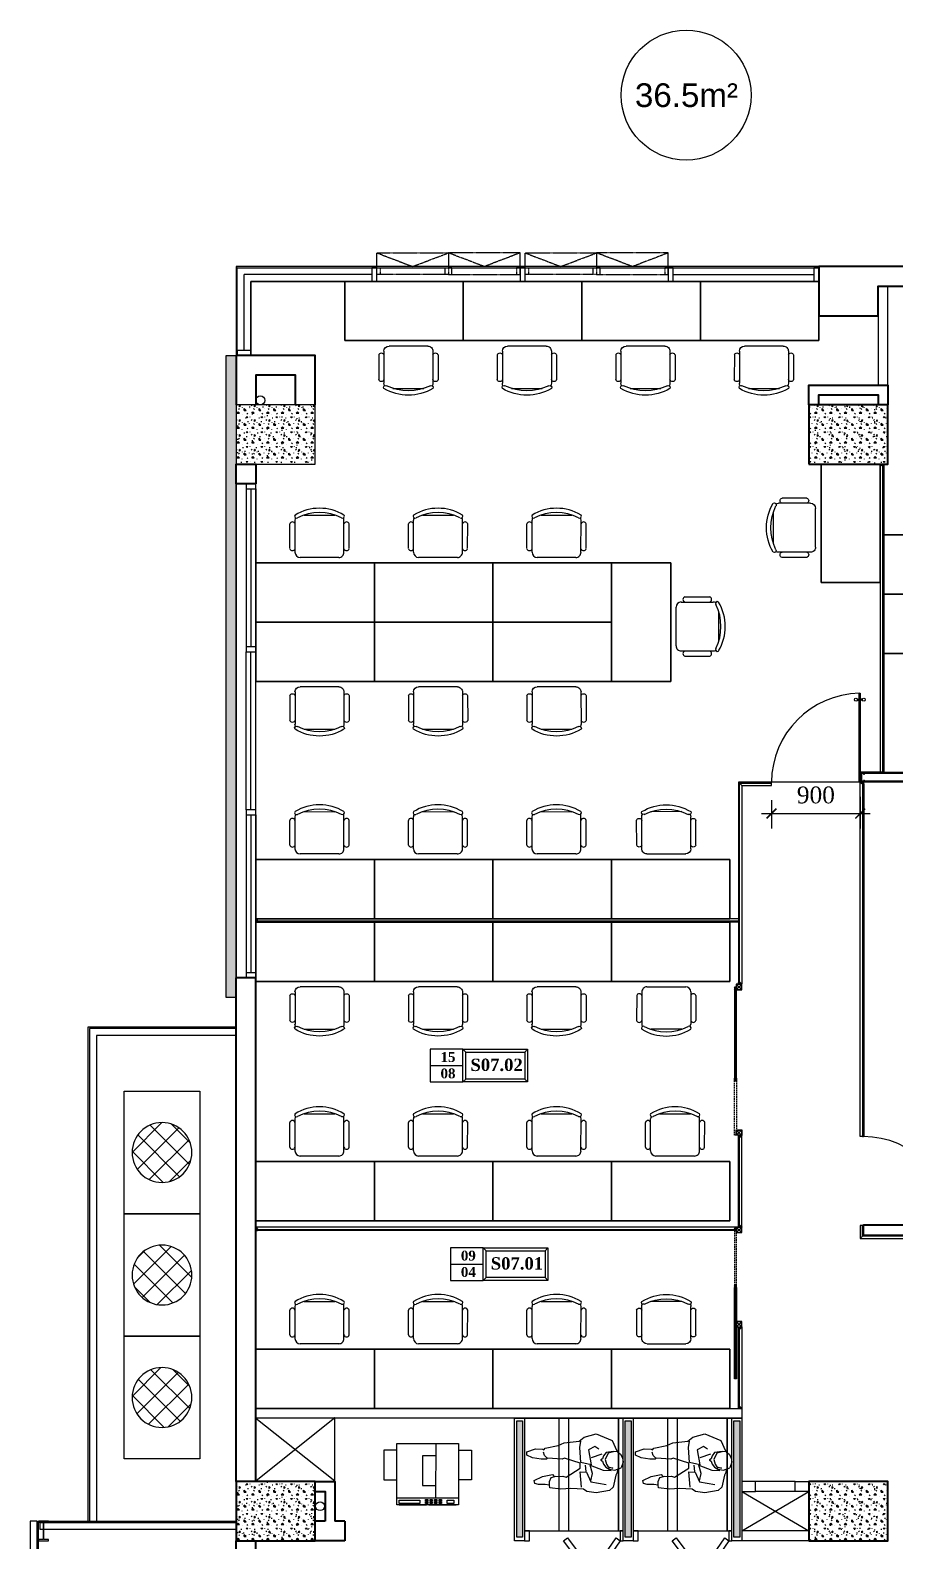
# Model space of a CAD drawing. Header units: inches. Extents: x 762869 to 812151, y -83349 to -58980.
# Drawn here: x 789616 to 798370, y -74284 to -58992 of the extents above; entities that cross this region are included whole.
import ezdxf
from ezdxf.enums import TextEntityAlignment as Align

# ---------------------------------------------------------------- set-up
doc = ezdxf.new("R2010")
doc.units = ezdxf.units.IN
doc.header["$MEASUREMENT"] = 0
doc.set_wipeout_variables(frame=1)
for name, pattern in [('DASHED', [0.75, 0.5, -0.25]), ('HIDDEN', [9.525, 6.35, -3.175]), ('TBF_CBQCOMPLEX_xref$0$CENTER', [2, 1.25, -0.25, 0.25, -0.25])]:
    doc.linetypes.add(name, pattern=pattern)
doc.layers.get('Defpoints').update_dxf_attribs({"color": 173})
for name, color, linetype, lineweight in [('A-Doo-New', 150, 'Continuous', 13), ('A-HACHT', 8, 'Continuous', 9), ('HATCH', 57, 'Continuous', 9), ('KTHUOC_TRUC', 111, 'Continuous', 5), ('THAY-1', 254, 'Continuous', 20), ('THAY-2', 43, 'Continuous', 15), ('tuong', 30, 'Continuous', 35), ('TV-MB', 251, 'Continuous', 5)]:
    doc.layers.add(name, color=color, linetype=linetype, lineweight=lineweight)
for name, color, linetype in [('A-Furniture---New', 44, 'Continuous'), ('A-Roo-Area', 61, 'Continuous'), ('A-Wal-Existing', 7, 'Continuous'), ('A-Wal-Hatch', 8, 'Continuous'), ('Net In Mo', 253, 'Continuous')]:
    doc.layers.add(name, color=color, linetype=linetype)
doc.styles.add('ADP-Title', font='arial.ttf')
doc.styles.add('DDCo-B-Helve-condense', font='')
doc.styles.add('TUANH', font='times.ttf')
doc.styles.get('DDCo-B-Helve-condense').set_extended_font_data('VNI-Helve-Condense', bold=True)
doc.dimstyles.new('T.ANH1-100N', dxfattribs={"dimscale": 100, "dimtxt": 1.7, "dimasz": 1, "dimexe": 1.5, "dimexo": 1.5, "dimgap": 1, "dimtad": 1, "dimdec": 0, "dimdsep": 46, "dimtxsty": 'TUANH', "dimblk": 'ARCHTICK', "dimcen": -2.5, "dimdle": 1, "dimclrd": 96, "dimclre": 96, "dimclrt": 256, "dimadec": 0, "dimazin": 0, "dimtp": 5, "dimtm": 5, "dimtfac": 1, "dimtdec": 0, "dimtix": 1, "dimtmove": 2, "dimatfit": 3, "dimldrblk": 'ARCHTICK', "dimfxl": 1, "dimtolj": 1, "dimlwd": 9, "dimlwe": 9, "dimarcsym": 0})
pattern_1 = [(0, (771683.32, -756891.6), (150, 150), [18.75, -131.25]), (90, (771683.32, -756891.6), (-150, 150), [18.75, -131.25]), (135, (771702.07, -756891.6), (-150, 8e-15), [26.516505, -185.615535]), (0, (771702.07, -756807.22), (150, 150), [18.75, -131.25]), (45, (771711.45, -756816.6), (8e-15, 150), [13.258245, -198.87378]), (135, (771711.45, -756816.6), (-150, 8e-15), [13.258245, -198.87378]), (0, (771758.32, -756769.72), (150, 150), [26.516505, -123.483495]), (45, (771758.32, -756769.72), (8e-15, 150), [18.75, -193.38204]), (135, (771784.84, -756769.72), (-150, 8e-15), [18.75, -193.38204]), (90, (771786.45, -756854.1), (-150, 150), [18.75, -131.25]), (45, (771786.45, -756854.1), (8e-15, 150), [13.258245, -198.87378]), (135, (771795.82, -756844.72), (-150, 8e-15), [13.258245, -198.87378]), (0, (771702.07, -756854.1), (150, 150), [9.375, -125.625]), (0, (771814.57, -756816.6), (150, 150), [9.375, -125.625]), (90, (771767.7, -756797.85), (-150, 150), [9.375, -125.625]), (135, (771786.45, -756882.22), (-150, 8e-15), [13.258245, -198.87378]), (135, (771720.82, -756779.1), (-150, 8e-15), [13.258245, -198.87378]), (45, (771753.64, -756842.38), (8e-15, 150), [13.258245, -198.87378]), (90, (771734.89, -756872.85), (-150, 150), [2.34375, -147.65625]), (90, (771741.92, -756809.57), (-150, 150), [2.34375, -147.65625]), (90, (771812.23, -756783.79), (-150, 150), [2.34375, -147.65625]), (90, (771814.57, -756863.47), (-150, 150), [2.34375, -147.65625])]

# ---------------------------------------------------------------- blocks, each defined once
blk = doc.blocks.new('52hp')
at = {"ltscale": 50}
h = blk.add_hatch(dxfattribs=at)
h.set_pattern_fill('ANSI37', color=256, scale=50, style=0)
h.set_pattern_definition([(45, (-164168.2, 1831.72), (-112.2532, 112.2532), []), (135, (-164168.2, 1831.72), (-112.2532, -112.2532), [])])
edge = h.paths.add_edge_path()
edge.add_arc((-382, -616), 303, 0, 360)
edge = h.paths.add_edge_path()
edge.add_arc((-382, -1856), 303, 0, 360)
edge = h.paths.add_edge_path()
edge.add_arc((-382, -3096), 303, 0, 360)
for points in [[(0, -1236), (0, 4), (-765, 4), (-765, -1236)], [(0, -2476), (0, -1236), (-765, -1236), (-765, -2476)], [(0, -3716), (0, -2476), (-765, -2476), (-765, -3716)]]:
    blk.add_lwpolyline(points, close=True)
for centre in [(-382, -616), (-382, -1856), (-382, -3096)]:
    blk.add_circle(centre, 303)
blk = doc.blocks.new('A$C3E4016F8')
for p, q in [((0, -5600), (0, -600)), ((100, -650), (100, -2250)), ((150, -650), (150, -2250)), ((200, -650), (200, -2250)), ((100, -3900), (100, -2300)), ((150, -3900), (150, -2300)), ((200, -3900), (200, -2300)), ((100, -3950), (100, -5550)), ((150, -3950), (150, -5550)), ((200, -3950), (200, -5550))]:
    blk.add_line(p, q)
for points in [[(100, -650), (200, -650), (200, -600), (100, -600)], [(100, -2300), (200, -2300), (200, -2250), (100, -2250)], [(100, -3950), (200, -3950), (200, -3900), (100, -3900)], [(100, -5600), (200, -5600), (200, -5550), (100, -5550)]]:
    blk.add_lwpolyline(points, close=True)
blk = doc.blocks.new('A$C05FB37CD')
at = {"color": 8, "linetype": 'TBF_CBQCOMPLEX_xref$0$CENTER', "ltscale": 5}
for p, q in [((690, 69), (35, 69)), ((760, 69), (1415, 69))]:
    blk.add_line(p, q, dxfattribs=at)
for points in [[(0, 138), (0, 288), (725, 288), (725, 138)], [(0, 288), (362, 150), (725, 288)], [(1450, 138), (1450, 288), (725, 288), (725, 138)], [(1450, 288), (1088, 150), (725, 288)]]:
    blk.add_lwpolyline(points, dxfattribs=at)
for points in [[(0, 138), (35, 138), (35, 69), (0, 69)], [(690, 138), (725, 138), (725, 69), (690, 69)], [(760, 138), (725, 138), (725, 69), (760, 69)], [(1450, 138), (1415, 138), (1415, 69), (1450, 69)]]:
    blk.add_lwpolyline(points, close=True, dxfattribs=at)
blk = doc.blocks.new('A$C68A96483')
for points in [[(0, 169), (207, 71), (1, 98), (206, 0)], [(414, 169), (207, 71), (413, 98), (208, 0)]]:
    blk.add_solid(points)
blk = doc.blocks.new('CT_04')
h = blk.add_hatch(color=256)
h.dxf.hatch_style = 1
edge = h.paths.add_edge_path()
edge.add_arc((1635, -1450), 50, 0, 360)
for p, q in [((985, -1200), (85, -1200)), ((985, -3700), (985, -1200)), ((1185, -1200), (985, -1200)), ((1185, -3700), (1185, -1200)), ((985, -1450), (85, -1450)), ((2085, -1450), (1185, -1450)), ((985, -1700), (85, -1700)), ((2085, -1700), (1185, -1700)), ((985, -1950), (85, -1950)), ((2085, -1950), (1185, -1950)), ((985, -2200), (85, -2200)), ((2085, -2200), (1185, -2200)), ((985, -2450), (85, -2450)), ((2085, -2450), (1185, -2450)), ((985, -2700), (85, -2700)), ((2085, -2700), (1185, -2700)), ((985, -2950), (85, -2950)), ((2085, -2950), (1185, -2950)), ((985, -3200), (85, -3200)), ((2085, -3200), (1185, -3200)), ((985, -3450), (85, -3450)), ((2085, -3450), (1185, -3450)), ((985, -3700), (85, -3700)), ((1185, -3700), (985, -3700)), ((2085, -3700), (1185, -3700))]:
    blk.add_line(p, q)
for points in [[(70, -4900), (70, 0), (0, 0), (0, -4900)], [(85, -200), (185, -200), (185, -188), (139, -188), (139, -12), (185, -12), (185, 0), (85, 0), (85, -12), (131, -12), (131, -188), (85, -188)], [(1635, -4150), (535, -4150), (535, -750), (1635, -750)], [(1170, -3685), (1000, -3685), (1000, -1215), (1170, -1215)], [(1100, -3615), (1070, -3615), (1070, -1285), (1100, -1285)], [(85, -4900), (185, -4900), (185, -4888), (139, -4888), (139, -4712), (185, -4712), (185, -4700), (85, -4700), (85, -4712), (131, -4712), (131, -4888), (85, -4888)]]:
    blk.add_lwpolyline(points, close=True)
for points in [[(2085, -4900), (85, -4900), (85, 0), (2085, 0)], [(2085, -85), (100, -85), (100, -15), (2085, -15)], [(2085, -4815), (100, -4815), (100, -4885), (2085, -4885)]]:
    blk.add_lwpolyline(points)
blk.add_lwpolyline([(2170, -3133), (1688, -3344), (1604, -3273, 1), (1571, -3312), (1678, -3401), (1634, -3364), (1089, -3599), (1106, -3646), (1624, -3421), (1731, -3511, 1), (1763, -3472), (1678, -3401), (2187, -3180)], format="xyb", close=True)
blk.add_circle((1635, -1450), 50)
for p, xscale, yscale, zscale, rotation in [((708, -1200), 0.8320000000167146, 0.8320000000167146, 0.8320000000167146, 179.9795395758065), ((1806, -3268), -0.8320000000167143, 0.8320000000530855, 0.832, 0.0204604241934625)]:
    blk.add_blockref('A$C68A96483', p, dxfattribs=dict(xscale=xscale, yscale=yscale, zscale=zscale, rotation=rotation))
at = {"style": 'DDCo-B-Helve-condense'}
for s, p in [('21', (133, -1119)), ('1', (1299, -1619)), ('11', (130, -3619)), ('10', (1232, -3869))]:
    blk.add_text(s, height=150, dxfattribs=at).set_placement(p)
blk = doc.blocks.new('A$C00090A4C')
at = {"layer": 'TV-MB', "color": 241}
blk.add_lwpolyline([(-11, 2), (-12, 2, -0.414214), (-13, 2), (-13, 5, -0.414214), (-12, 5), (-9, 5), (-9, 18, 0.414214), (-10, 18), (-11, 18, 0.149249), (-11, 18), (-31, 4, 0.257812), (-31, 4), (-31, 3, 0.414214), (-31, 3), (-30, 3), (-29, 2, -0.237554), (-29, 2), (-29, 1, 0.414214), (-29, 1), (-28, 1, 0.414214), (-28, 1), (-28, 3, 0.237554), (-28, 3), (-29, 4, -0.454618), (-29, 4), (-10, 17), (-10, 17), (-10, 6), (-13, 6, 0.414214), (-14, 6), (-14, 1, 0.414214), (-13, 1), (-11, 1, 0.414214), (-11, 1), (-11, 2, 0.414214)], format="xyb", close=True, dxfattribs=at)
for points in [[(4, 17), (4, 0, -0.414214), (4, 0), (3, 0, -0.414214), (3, 0), (3, 0), (0, 0), (0, 0), (-31, 0), (-31, 3), (-30, 3, -0.155671), (-30, 3), (-29, 3, -0.242881), (-29, 2), (-29, 2, -0.414214), (-29, 2), (-30, 2), (-30, 1, 0.414214), (-30, 1), (-10, 1)], [(-10, 1), (-10, 4), (-12, 4, -0.414214), (-12, 4), (-12, 5, -0.414214), (-12, 5), (-9, 5, -0.414214), (-9, 5), (-9, 1)]]:
    blk.add_lwpolyline(points, format="xyb", dxfattribs=at)
for points in [[(0, 0), (-31, 0)], [(-9, 15), (-9, 14), (-9, 14)], [(-9, 14), (-9, 13), (-9, 13)], [(-9, 13), (-9, 12), (-9, 12)], [(-9, 12), (-9, 11), (-9, 11)], [(-9, 11), (-9, 10), (-9, 10)], [(-9, 10), (-9, 9), (-9, 9)], [(-9, 1), (0, 1)], [(0, 1), (0, 2)], [(0, 2), (3, 2)], [(3, 18), (3, 18)], [(3, 18), (3, 18)], [(3, 2), (3, 16)], [(3, 15), (3, 14), (3, 14)], [(3, 14), (3, 13), (3, 13)], [(3, 13), (3, 12), (3, 12)], [(3, 12), (3, 11), (3, 11)], [(3, 11), (3, 10), (3, 10)], [(3, 10), (3, 9), (3, 9)]]:
    blk.add_lwpolyline(points, dxfattribs=at)
blk.add_arc((3, 17), 0.795, 0, 255.0906, dxfattribs=at)
blk = doc.blocks.new('A$C1A0E3D2A')
at = {"layer": 'THAY-1', "linetype": 'Continuous', "lineweight": 13}
blk.add_lwpolyline([(0, 0), (-10, 0), (-10, 900), (0, 900)], close=True, dxfattribs=at)
at = {"layer": 'TV-MB'}
for points in [[(-31, 840), (-10, 840)], [(-31, 830), (-10, 830)], [(21, 840), (0, 840)], [(21, 830), (0, 830)]]:
    blk.add_lwpolyline(points, dxfattribs=at)
for centre in [(-45, 835), (35, 835)]:
    blk.add_circle(centre, 15, dxfattribs=at)
blk.add_arc((9, -9), 909, 91.1962, 179.4439, dxfattribs=at)
blk = doc.blocks.new('Staff Chair')
for p, q in [((-226, 21), (167, 14)), ((-332, -66), (-337, -318)), ((-279, -30), (-285, -356)), ((218, -39), (212, -365)), ((269, -77), (265, -329)), ((119, -415), (-194, -409))]:
    blk.add_line(p, q)
for centre, radius, start, end in [((-227, -31), 52.2, 88.9573, 178.9573), ((166, -38), 52.2, 358.9573, 88.9573), ((-306, -74), 27.2, 15.2175, 162.6971), ((243, -84), 27.2, 15.2175, 162.6971), ((-311, -311), 27.2, 195.2175, 342.6971), ((-271, -397), 19.1, 56.9298, 215.6473), ((-30, -3), 479, 237.7025, 300.212), ((-233, -357), 52.2, 178.9573, 206.5417), ((-29, 56), 494, 242.1136, 295.8009), ((196, -405), 19.1, 322.2672, 120.9847), ((160, -364), 52.2, 331.3728, 358.9573), ((239, -321), 27.2, 195.2175, 342.6971)]:
    blk.add_arc(centre, radius, start, end)
blk = doc.blocks.new('*U38')
blk.add_lwpolyline([(1200, -600), (0, -600), (0, 0), (1200, 0)], close=True)
blk = doc.blocks.new('group1')
at = {"layer": 'A-Furniture---New'}
blk.add_lwpolyline([(-272318, 54780), (-271118, 54780), (-271118, 55380), (-272318, 55380)], close=True, dxfattribs=at)
blk.add_blockref('*U38', (-272318, 55380), dxfattribs=at)
at = {"layer": 'A-Furniture---New', "xscale": -0.9971098266067174, "yscale": 0.9971098265959881, "zscale": 0.9971098266022766, "rotation": 358.9572583383517}
blk.add_blockref('Staff Chair', (-271704, 54708), dxfattribs=at)
blk = doc.blocks.new('A$C3C95005A')
at = {"layer": 'Net In Mo'}
blk.add_lwpolyline([(-23, 2), (-2, 2), (-2, 18), (-23, 18)], close=True, dxfattribs=at)
at = {"layer": 'THAY-1'}
for points in [[(-25, 10), (-25, 20), (-28, 20), (-39, 16), (-39, 15), (-26, 15), (-26, 5), (-39, 5), (-39, 4), (-28, 0), (-25, 0), (-25, 10)], [(-26, 16), (-26, 19), (-27, 19), (-37, 16), (-26, 16)], [(-26, 4), (-26, 1), (-27, 1), (-37, 4), (-26, 4)]]:
    blk.add_lwpolyline(points, dxfattribs=at)
at = {"layer": 'THAY-1', "ltscale": 200}
blk.add_lwpolyline([(-25, 0), (0, 0), (0, 20), (-25, 20)], close=True, dxfattribs=at)
at = {"layer": 'TV-MB', "ltscale": 200}
for points in [[(-23, 18), (-2, 2)], [(-23, 2), (-2, 18)]]:
    blk.add_lwpolyline(points, dxfattribs=at)
blk = doc.blocks.new('A$C2D6D17DA')
at = {"layer": 'THAY-1'}
blk.add_lwpolyline([(-926, 5), (-926, 15), (-26, 15), (-26, 5)], close=True, dxfattribs=at)
at = {"layer": 'TV-MB'}
for points in [[(-27.5, 20), (-924.5, 20)], [(-924.5, 0), (-27.5, 0)]]:
    blk.add_lwpolyline(points, dxfattribs=at)
at = {"layer": 'THAY-1', "xscale": -1}
blk.add_blockref('A$C3C95005A', (-952, 0), dxfattribs=at)
at = {"layer": 'THAY-1'}
blk.add_blockref('A$C3C95005A', (0, 0), dxfattribs=at)
blk = doc.blocks.new('A$C42C92591')
at = {"layer": 'Net In Mo'}
blk.add_lwpolyline([(-26, 2), (26, 2), (26, 53), (-26, 53)], close=True, dxfattribs=at)
at = {"layer": 'THAY-1', "ltscale": 200}
blk.add_lwpolyline([(-28, 0), (28, 0), (28, 55), (-28, 55)], close=True, dxfattribs=at)
at = {"layer": 'THAY-1'}
blk.add_lwpolyline([(-28, 55), (-28, 0), (28, 0), (28, 55)], close=True, dxfattribs=at)
at = {"layer": 'TV-MB', "ltscale": 200}
for points in [[(-26, 53), (26, 2)], [(-26, 2), (26, 53)]]:
    blk.add_lwpolyline(points, dxfattribs=at)
blk = doc.blocks.new('PHOTOCOPY')
for p, q in [((0, 0), (0, -623)), ((623, 0), (0, 0)), ((231, 0), (231, -554)), ((623, -623), (623, 0)), ((0, -69), (-133, -69)), ((-133, -69), (-133, -369)), ((231, -127), (363, -127)), ((363, -127), (363, -427)), ((623, -69), (755, -69)), ((755, -69), (755, -369)), ((-133, -369), (0, -369)), ((363, -427), (231, -427)), ((755, -369), (623, -369)), ((0, -554), (623, -554)), ((46, -574), (46, -608)), ((115, -574), (46, -574)), ((46, -608), (115, -608)), ((115, -608), (115, -574)), ((173, -568), (173, -585)), ((196, -568), (173, -568)), ((173, -585), (196, -585)), ((173, -591), (173, -608)), ((196, -591), (173, -591)), ((173, -608), (196, -608)), ((196, -585), (196, -568)), ((196, -608), (196, -591)), ((219, -568), (219, -585)), ((242, -568), (219, -568)), ((219, -585), (242, -585)), ((242, -591), (219, -591)), ((219, -591), (219, -608)), ((219, -608), (242, -608)), ((242, -585), (242, -568)), ((242, -608), (242, -591)), ((265, -568), (265, -585)), ((288, -568), (265, -568)), ((265, -585), (288, -585)), ((288, -591), (265, -591)), ((265, -591), (265, -608)), ((265, -608), (288, -608)), ((288, -585), (288, -568)), ((288, -608), (288, -591)), ((311, -568), (311, -585)), ((334, -568), (311, -568)), ((311, -585), (334, -585)), ((334, -591), (311, -591)), ((311, -591), (311, -608)), ((311, -608), (334, -608)), ((334, -585), (334, -568)), ((334, -608), (334, -591)), ((392, -574), (392, -608)), ((600, -574), (392, -574)), ((392, -608), (600, -608)), ((600, -608), (600, -574)), ((0, -623), (623, -623)), ((23, -623), (23, -626)), ((23, -626), (300, -626)), ((300, -626), (300, -623)), ((323, -623), (323, -626)), ((323, -626), (600, -626)), ((600, -626), (600, -623))]:
    blk.add_line(p, q)
blk = doc.blocks.new('PERSON')
at = {"layer": 'A-Furniture---New'}
for p, q in [((-248751, 23230), (-248716, 23265)), ((-248716, 23265), (-248579, 23287)), ((-248579, 23287), (-248486, 23274)), ((-248486, 23274), (-248451, 23252)), ((-248451, 23252), (-248323, 23243)), ((-248323, 23243), (-248222, 23252)), ((-248222, 23252), (-248111, 23238)), ((-248795, 23075), (-248778, 23110)), ((-248778, 23110), (-248751, 23230)), ((-248526, 23177), (-248681, 23203)), ((-248526, 23168), (-248544, 23093)), ((-248544, 23093), (-248519, 23007)), ((-248482, 23079), (-248526, 23177)), ((-248433, 23230), (-248420, 23075)), ((-248275, 23128), (-248420, 23040)), ((-248244, 23119), (-248275, 23128)), ((-248155, 23124), (-248244, 23119)), ((-248124, 23132), (-248177, 23119)), ((-248138, 23101), (-248155, 23124)), ((-248036, 23124), (-248138, 23101)), ((-248107, 23172), (-248124, 23132)), ((-248111, 23238), (-248107, 23212)), ((-248107, 23212), (-248063, 23203)), ((-248107, 23207), (-248107, 23172)), ((-248063, 23203), (-247996, 23203)), ((-247952, 23163), (-248036, 23124)), ((-247996, 23203), (-247961, 23194)), ((-247961, 23194), (-247952, 23163)), ((-248853, 22978), (-248835, 23035)), ((-248848, 22934), (-248853, 22978)), ((-248769, 23057), (-248835, 23035)), ((-248795, 23075), (-248802, 23050)), ((-248713, 23049), (-248769, 23057)), ((-248750, 23038), (-248711, 23033)), ((-248702, 23024), (-248750, 23038)), ((-248650, 23057), (-248731, 23063)), ((-248679, 23029), (-248713, 23049)), ((-248711, 23033), (-248706, 23043)), ((-248684, 22998), (-248702, 23024)), ((-248702, 22887), (-248671, 22949)), ((-248671, 22949), (-248684, 22998)), ((-248655, 22997), (-248679, 23029)), ((-248646, 22969), (-248655, 22997)), ((-248655, 22913), (-248645, 22944)), ((-248519, 23007), (-248650, 23057)), ((-248627, 22959), (-248646, 22969)), ((-248645, 22944), (-248627, 22953)), ((-248627, 22953), (-248627, 22959)), ((-248530, 23006), (-248425, 22982)), ((-248504, 22854), (-248530, 23006)), ((-248420, 23075), (-248482, 23079)), ((-248478, 23071), (-248473, 23009)), ((-248425, 22982), (-248416, 22828)), ((-248420, 23040), (-248420, 22987)), ((-248420, 22987), (-248261, 22938)), ((-248261, 22938), (-248235, 22947)), ((-248235, 22947), (-248089, 22938)), ((-248089, 22938), (-248076, 22947)), ((-248076, 22947), (-248023, 22947)), ((-248023, 22947), (-247935, 22934)), ((-248826, 22898), (-248848, 22934)), ((-248795, 22872), (-248826, 22898)), ((-248795, 22872), (-248756, 22869)), ((-248742, 22757), (-248789, 22864)), ((-248756, 22869), (-248680, 22880)), ((-248755, 22874), (-248702, 22887)), ((-248680, 22880), (-248655, 22913)), ((-248639, 22895), (-248529, 22934)), ((-248606, 22845), (-248566, 22819)), ((-248566, 22819), (-248504, 22854)), ((-248416, 22828), (-248425, 22766)), ((-248195, 22810), (-248257, 22783)), ((-248063, 22836), (-248195, 22810)), ((-248080, 22933), (-248057, 22910)), ((-248049, 22854), (-248063, 22836)), ((-248057, 22910), (-248048, 22875)), ((-248036, 22845), (-248049, 22854)), ((-247966, 22841), (-248036, 22845)), ((-247877, 22872), (-247966, 22841)), ((-247935, 22934), (-247877, 22907)), ((-247877, 22907), (-247877, 22872)), ((-248579, 22691), (-248742, 22757)), ((-248460, 22726), (-248579, 22691)), ((-248407, 22766), (-248460, 22726)), ((-248257, 22783), (-248407, 22766))]:
    blk.add_line(p, q, dxfattribs=at)
blk = doc.blocks.new('BENCH')
at = {"layer": 'A-Furniture---New', "linetype": 'HIDDEN'}
blk.add_line((-246895, 23294), (-245755, 23294), dxfattribs=at)
at = {"layer": 'A-Furniture---New'}
for points in [[(-246895, 23194), (-245755, 23194), (-245755, 23644), (-246895, 23644)], [(-246895, 22644), (-245755, 22644), (-245755, 22694), (-246895, 22694)]]:
    blk.add_lwpolyline(points, close=True, dxfattribs=at)
blk.add_lwpolyline([(-246895, 23294), (-246895, 22694), (-245755, 22694), (-245755, 23294)], dxfattribs=at)
at = {"layer": 'A-Furniture---New', "rotation": 90}
blk.add_blockref('PERSON', (-223221, 271499), dxfattribs=at)
blk = doc.blocks.new('A$C007E5D31')
at = {"layer": 'A-HACHT'}
h = blk.add_hatch(dxfattribs=at)
h.set_pattern_fill('ANSI37', color=22, scale=50, angle=-90)
h.set_pattern_definition([(315, (136183.334, 599592.634), (4.41941738, 4.41941738), []), (45, (136183.334, 599592.634), (-4.41941738, 4.41941738), [])])
h.paths.add_polyline_path([(-6246, 0), (34, 0), (34, 100), (-6246, 100)])
h.paths.add_polyline_path([(-6236, 10), (-6236, 90), (24, 90), (24, 10)], flags=16)
at = {"layer": 'THAY-1'}
for points in [[(34, 100), (34, 0), (-6246, 0), (-6246, 100)], [(24, 90), (24, 10), (-6236, 10), (-6236, 90)]]:
    blk.add_lwpolyline(points, close=True, dxfattribs=at)
at = {"layer": 'THAY-1', "color": 4}
for points in [[(-6223, -2), (-6223, -3587), (-6213, -3587), (-6213, -2)], [(11, -2), (11, -3587), (1, -3587), (1, -2)], [(-6223, -4597), (-6223, -4487), (-6213, -4487), (-6213, -4597)], [(1, -4597), (-6213, -4597), (-6213, -4587), (1, -4587)], [(11, -4597), (11, -4487), (1, -4487), (1, -4597)]]:
    blk.add_lwpolyline(points, close=True, dxfattribs=at)
blk.add_lwpolyline([(-3111, -7), (-3111, -4587), (-3101, -4587), (-3101, -7), (-3111, -7)], dxfattribs=at)
at = {"layer": 'TV-MB'}
for points in [[(-6210, 80), (-6207, 80), (-6207, 89), (-6235, 89), (-6235, 79), (-6233, 77), (-6233, 69), (-6235, 67), (-6235, 33), (-6233, 31), (-6233, 24), (-6235, 22), (-6235, 11), (-6207, 11), (-6207, 20), (-6210, 20), (-6210, 21), (-6207, 21, -0.414214), (-6206, 20), (-6206, 11, -0.414214), (-6207, 10), (-6236, 10), (-6236, 22), (-6234, 24), (-6234, 31), (-6236, 33), (-6236, 68), (-6234, 70), (-6234, 76), (-6236, 78), (-6236, 90), (-6207, 90, -0.414214), (-6206, 89), (-6206, 80, -0.414214), (-6207, 79), (-6210, 79), (-6210, 80)], [(-5517, 80), (-5520, 80), (-5520, 89), (-5492, 89), (-5492, 79), (-5494, 77), (-5494, 69), (-5492, 67), (-5492, 33), (-5494, 31), (-5494, 24), (-5492, 22), (-5492, 11), (-5520, 11), (-5520, 20), (-5517, 20), (-5517, 21), (-5520, 21, 0.414214), (-5521, 20), (-5521, 11, 0.414214), (-5520, 10), (-5491, 10), (-5491, 22), (-5493, 24), (-5493, 31), (-5491, 33), (-5491, 68), (-5493, 70), (-5493, 76), (-5491, 78), (-5491, 90), (-5520, 90, 0.414214), (-5521, 89), (-5521, 80, 0.414214), (-5520, 79), (-5517, 79), (-5517, 80)], [(-4917, 80), (-4920, 80), (-4920, 89), (-4892, 89), (-4892, 79), (-4894, 77), (-4894, 69), (-4892, 67), (-4892, 33), (-4894, 31), (-4894, 24), (-4892, 22), (-4892, 11), (-4920, 11), (-4920, 20), (-4917, 20), (-4917, 21), (-4920, 21, 0.414214), (-4921, 20), (-4921, 11, 0.414214), (-4920, 10), (-4891, 10), (-4891, 22), (-4893, 24), (-4893, 31), (-4891, 33), (-4891, 68), (-4893, 70), (-4893, 76), (-4891, 78), (-4891, 90), (-4920, 90, 0.414214), (-4921, 89), (-4921, 80, 0.414214), (-4920, 79), (-4917, 79), (-4917, 80)], [(-4317, 80), (-4320, 80), (-4320, 89), (-4292, 89), (-4292, 79), (-4294, 77), (-4294, 69), (-4292, 67), (-4292, 33), (-4294, 31), (-4294, 24), (-4292, 22), (-4292, 11), (-4320, 11), (-4320, 20), (-4317, 20), (-4317, 21), (-4320, 21, 0.414214), (-4321, 20), (-4321, 11, 0.414214), (-4320, 10), (-4291, 10), (-4291, 22), (-4293, 24), (-4293, 31), (-4291, 33), (-4291, 68), (-4293, 70), (-4293, 76), (-4291, 78), (-4291, 90), (-4320, 90, 0.414214), (-4321, 89), (-4321, 80, 0.414214), (-4320, 79), (-4317, 79), (-4317, 80)], [(-3717, 80), (-3720, 80), (-3720, 89), (-3692, 89), (-3692, 79), (-3694, 77), (-3694, 69), (-3692, 67), (-3692, 33), (-3694, 31), (-3694, 24), (-3692, 22), (-3692, 11), (-3720, 11), (-3720, 20), (-3717, 20), (-3717, 21), (-3720, 21, 0.414214), (-3721, 20), (-3721, 11, 0.414214), (-3720, 10), (-3691, 10), (-3691, 22), (-3693, 24), (-3693, 31), (-3691, 33), (-3691, 68), (-3693, 70), (-3693, 76), (-3691, 78), (-3691, 90), (-3720, 90, 0.414214), (-3721, 89), (-3721, 80, 0.414214), (-3720, 79), (-3717, 79), (-3717, 80)], [(-3114, 80), (-3117, 80), (-3117, 89), (-3089, 89), (-3089, 79), (-3091, 77), (-3091, 69), (-3089, 67), (-3089, 33), (-3091, 31), (-3091, 24), (-3089, 22), (-3089, 11), (-3117, 11), (-3117, 20), (-3114, 20), (-3114, 21), (-3117, 21, 0.414214), (-3118, 20), (-3118, 11, 0.414214), (-3117, 10), (-3088, 10), (-3088, 22), (-3090, 24), (-3090, 31), (-3088, 33), (-3088, 68), (-3090, 70), (-3090, 76), (-3088, 78), (-3088, 90), (-3117, 90, 0.414214), (-3118, 89), (-3118, 80, 0.414214), (-3117, 79), (-3114, 79), (-3114, 80)], [(-2402, 80), (-2405, 80), (-2405, 89), (-2377, 89), (-2377, 79), (-2379, 77), (-2379, 69), (-2377, 67), (-2377, 33), (-2379, 31), (-2379, 24), (-2377, 22), (-2377, 11), (-2405, 11), (-2405, 20), (-2402, 20), (-2402, 21), (-2405, 21, 0.414214), (-2406, 20), (-2406, 11, 0.414214), (-2405, 10), (-2376, 10), (-2376, 22), (-2378, 24), (-2378, 31), (-2376, 33), (-2376, 68), (-2378, 70), (-2378, 76), (-2376, 78), (-2376, 90), (-2405, 90, 0.414214), (-2406, 89), (-2406, 80, 0.414214), (-2405, 79), (-2402, 79), (-2402, 80)], [(-1802, 80), (-1805, 80), (-1805, 89), (-1777, 89), (-1777, 79), (-1779, 77), (-1779, 69), (-1777, 67), (-1777, 33), (-1779, 31), (-1779, 24), (-1777, 22), (-1777, 11), (-1805, 11), (-1805, 20), (-1802, 20), (-1802, 21), (-1805, 21, 0.414214), (-1806, 20), (-1806, 11, 0.414214), (-1805, 10), (-1776, 10), (-1776, 22), (-1778, 24), (-1778, 31), (-1776, 33), (-1776, 68), (-1778, 70), (-1778, 76), (-1776, 78), (-1776, 90), (-1805, 90, 0.414214), (-1806, 89), (-1806, 80, 0.414214), (-1805, 79), (-1802, 79), (-1802, 80)], [(-1202, 80), (-1205, 80), (-1205, 89), (-1177, 89), (-1177, 79), (-1179, 77), (-1179, 69), (-1177, 67), (-1177, 33), (-1179, 31), (-1179, 24), (-1177, 22), (-1177, 11), (-1205, 11), (-1205, 20), (-1202, 20), (-1202, 21), (-1205, 21, 0.414214), (-1206, 20), (-1206, 11, 0.414214), (-1205, 10), (-1176, 10), (-1176, 22), (-1178, 24), (-1178, 31), (-1176, 33), (-1176, 68), (-1178, 70), (-1178, 76), (-1176, 78), (-1176, 90), (-1205, 90, 0.414214), (-1206, 89), (-1206, 80, 0.414214), (-1205, 79), (-1202, 79), (-1202, 80)], [(-602, 80), (-605, 80), (-605, 89), (-577, 89), (-577, 79), (-579, 77), (-579, 69), (-577, 67), (-577, 33), (-579, 31), (-579, 24), (-577, 22), (-577, 11), (-605, 11), (-605, 20), (-602, 20), (-602, 21), (-605, 21, 0.414214), (-606, 20), (-606, 11, 0.414214), (-605, 10), (-576, 10), (-576, 22), (-578, 24), (-578, 31), (-576, 33), (-576, 68), (-578, 70), (-578, 76), (-576, 78), (-576, 90), (-605, 90, 0.414214), (-606, 89), (-606, 80, 0.414214), (-605, 79), (-602, 79), (-602, 80)], [(-2, 80), (-5, 80), (-5, 89), (23, 89), (23, 79), (21, 77), (21, 69), (23, 67), (23, 33), (21, 31), (21, 24), (23, 22), (23, 11), (-5, 11), (-5, 20), (-2, 20), (-2, 21), (-5, 21, 0.414214), (-6, 20), (-6, 11, 0.414214), (-5, 10), (24, 10), (24, 22), (22, 24), (22, 31), (24, 33), (24, 68), (22, 70), (22, 76), (24, 78), (24, 90), (-5, 90, 0.414214), (-6, 89), (-6, 80, 0.414214), (-5, 79), (-2, 79), (-2, 80)]]:
    blk.add_lwpolyline(points, format="xyb", dxfattribs=at)
for points in [[(-6211, -17), (-6211, -3587), (-6246, -3587), (-6246, -4)], [(-3133, -4587), (-3133, -4)], [(-3098, -17), (-3098, -4587)], [(-1, -17), (-1, -3587), (34, -3587), (34, -4)], [(-3133, -4585), (-6211, -4585), (-6211, -4487), (-6246, -4487), (-6246, -4620), (34, -4620)], [(34, -4620), (34, -4487), (-1, -4487), (-1, -4585), (-3098, -4585)], [(-6223, -4597), (-6246, -4620)], [(11, -4597), (34, -4620)]]:
    blk.add_lwpolyline(points, dxfattribs=at)
at = {"layer": 'KTHUOC_TRUC', "color": 30, "rotation": 270}
blk.add_blockref('A$C1A0E3D2A', (-6213, -4487), dxfattribs=at)
at = {"layer": 'KTHUOC_TRUC', "color": 30, "xscale": -1, "rotation": 90}
blk.add_blockref('A$C1A0E3D2A', (1, -4487), dxfattribs=at)
at = {"layer": 'TV-MB', "xscale": -1, "rotation": 180}
for p in [(-6215, 0), (-3102, 0)]:
    blk.add_blockref('A$C00090A4C', p, dxfattribs=at)
at = {"layer": 'TV-MB', "rotation": 180}
blk.add_blockref('A$C00090A4C', (3, 0), dxfattribs=at)
blk = doc.blocks.new('AREA')
blk.add_wipeout([(655.4, -9.6), (-94.6, -9.6), (-94.6, 190.4), (655.4, 190.4)])
at = {"color": 61, "style": 'ADP-Title'}
blk.add_attdef('AREA', text='', height=120, dxfattribs=at).set_placement((282.3, 30.4), align=Align.CENTER)
blk = doc.blocks.new('_ArchTick')
at = {"color": 0, "linetype": 'ByBlock', "const_width": 0.15}
blk.add_lwpolyline([(-0.5, -0.5), (0.5, 0.5)], dxfattribs=at)
blk = doc.blocks.new('*D63')
at = {"layer": 'Defpoints', "color": 0, "ltscale": 100, "transparency": 16777216}
for p in [(797121, -66637), (798021, -66604), (798021, -66922)]:
    blk.add_point(p, dxfattribs=at)
at = {"layer": 'KTHUOC_TRUC', "color": 96, "lineweight": 9, "ltscale": 100, "transparency": 16777216}
for p, q in [((797121, -66787), (797121, -67072)), ((798021, -66754), (798021, -67072)), ((797021, -66922), (798121, -66922))]:
    blk.add_line(p, q, dxfattribs=at)
at = {"layer": 'KTHUOC_TRUC', "color": 96, "lineweight": 9, "ltscale": 100, "transparency": 16777216, "xscale": 100, "yscale": 100, "zscale": 100, "rotation": 180}
blk.add_blockref('_ArchTick', (797121, -66922), dxfattribs=at)
at = {"layer": 'KTHUOC_TRUC', "color": 96, "lineweight": 9, "ltscale": 100, "transparency": 16777216, "xscale": 100, "yscale": 100, "zscale": 100}
blk.add_blockref('_ArchTick', (798021, -66922), dxfattribs=at)
at = {"layer": 'KTHUOC_TRUC', "ltscale": 100, "transparency": 16777216, "insert": (797571, -66735), "char_height": 170, "attachment_point": 5, "style": 'TUANH'}
blk.add_mtext('\\A1;900', dxfattribs=at)

msp = doc.modelspace()

# ---------------------------------------------------------------- hatches: boundary and pattern name
h = msp.add_hatch()
h.set_pattern_fill('CONCRETE,_O', color=256, scale=150)
h.set_pattern_definition(pattern_1)
h.paths.add_polyline_path([(791701, -63384.3), (792501, -63384.3), (792501, -62784.3), (791701, -62784.3)])
h = msp.add_hatch()
h.set_pattern_fill('CONCRETE,_O', color=256, scale=150)
h.set_pattern_definition(pattern_1)
h.paths.add_polyline_path([(797501, -63384.3), (798301, -63384.3), (798301, -62784.3), (797501, -62784.3)])
h = msp.add_hatch()
h.set_pattern_fill('CONCRETE,_O', color=256, scale=150)
h.set_pattern_definition(pattern_1)
h.paths.add_polyline_path([(792501, -73684.3), (791701, -73684.3), (791701, -74284.3), (792501, -74284.3)])
at = {"linetype": 'HIDDEN'}
h = msp.add_hatch(dxfattribs=at)
h.set_pattern_fill('CONCRETE,_O', color=256, scale=150)
h.set_pattern_definition(pattern_1)
h.paths.add_polyline_path([(798301, -73684.3), (797501, -73684.3), (797501, -74284.3), (798301, -74284.3)])
at = {"layer": 'A-HACHT'}
h = msp.add_hatch(dxfattribs=at)
h.set_pattern_fill('HONEY', color=3, scale=50)
h.set_pattern_definition([(0, (206418.548, 67939.892), (9.375, 5.412658774), [6.25, -12.5]), (120, (206418.548, 67939.892), (-9.375, 5.412658774), [6.25, -12.5]), (60, (206418.548, 67939.892), (2e-15, 10.825317547), [-12.5, 6.25])])
h.paths.add_polyline_path([(794600.2, -73070.6), (794541.7, -73070.6), (794541.7, -74248), (794600.2, -74248)])
h = msp.add_hatch(dxfattribs=at)
h.set_pattern_fill('HONEY', color=3, scale=50)
h.set_pattern_definition([(0, (207518.548, 67939.892), (9.375, 5.412658774), [6.25, -12.5]), (120, (207518.548, 67939.892), (-9.375, 5.412658774), [6.25, -12.5]), (60, (207518.548, 67939.892), (2e-15, 10.825317547), [-12.5, 6.25])])
h.paths.add_polyline_path([(795700.2, -73070.6), (795641.7, -73070.6), (795641.7, -74248), (795700.2, -74248)])
h = msp.add_hatch(dxfattribs=at)
h.set_pattern_fill('HONEY', color=3, scale=50)
h.set_pattern_definition([(0, (208618.548, 67939.892), (9.375, 5.412658774), [6.25, -12.5]), (120, (208618.548, 67939.892), (-9.375, 5.412658774), [6.25, -12.5]), (60, (208618.548, 67939.892), (2e-15, 10.825317547), [-12.5, 6.25])])
h.paths.add_polyline_path([(796800.2, -73070.6), (796741.7, -73070.6), (796741.7, -74248), (796800.2, -74248)])
at = {"layer": 'A-Wal-Hatch'}
h = msp.add_hatch(dxfattribs=at)
h.set_pattern_fill('DOTS,_O', color=256, scale=450)
h.set_pattern_definition([(0, (791880.982, -282529.76), (14.0625, 28.125), [0, -28.125])])
h.paths.add_polyline_path([(791701, -62284.3), (791701, -68784.3), (791601, -68784.3), (791601, -62284.3)])

# ---------------------------------------------------------------- linework, layer by layer
for p, q in [((791782, -62234.3), (791782, -61465.3)), ((793076, -61465.3), (791782, -61465.3)), ((796126, -61465.3), (797551, -61465.3))]:
    msp.add_line(p, q)
for points in [[(797601, -61384.3), (791701, -61384.3), (791701, -61396.3), (797601, -61396.3)], [(797601, -61534.3), (791851, -61534.3), (791851, -62284.3)]]:
    msp.add_lwpolyline(points)
for points in [[(791713, -62284.3), (791713, -61396.3), (791701, -61396.3), (791701, -62284.3)], [(793076, -61534.3), (793126, -61534.3), (793126, -61396.3), (793076, -61396.3)], [(794576, -61534.3), (794626, -61534.3), (794626, -61396.3), (794576, -61396.3)], [(796076, -61534.3), (796126, -61534.3), (796126, -61396.3), (796076, -61396.3)], [(797551, -61534.3), (797601, -61534.3), (797601, -61396.3), (797551, -61396.3)], [(791713, -62234.3), (791713, -62284.3), (791851, -62284.3), (791851, -62234.3)], [(791701, -62284.3), (791701, -68784.3), (791601, -68784.3), (791601, -62284.3)], [(791701, -63384.3), (792501, -63384.3), (792501, -62784.3), (791701, -62784.3)]]:
    msp.add_lwpolyline(points, close=True)
msp.add_circle((792551, -73934.3), 45)
at = {"layer": 'A-Doo-New'}
for points in [[(794671, -74284.3), (794671, -74184.3), (794621, -74184.3), (794621, -74284.3), (794671, -74284.3)], [(795621, -74284.3), (795621, -74184.3), (795591, -74184.3), (795591, -74284.3), (795621, -74284.3)], [(795771, -74284.3), (795771, -74184.3), (795721, -74184.3), (795721, -74284.3), (795771, -74284.3)], [(796721, -74284.3), (796721, -74184.3), (796691, -74184.3), (796691, -74284.3), (796721, -74284.3)]]:
    msp.add_lwpolyline(points, dxfattribs=at)
for points in [[(795549.8, -74256), (795591, -74284.3), (795316, -74684.3), (795016, -74284.3), (795056, -74254.3), (795314.2, -74598.6)], [(796649.8, -74256), (796691, -74284.3), (796416, -74684.3), (796116, -74284.3), (796156, -74254.3), (796414.2, -74598.6)]]:
    msp.add_lwpolyline(points, close=True, dxfattribs=at)
at = {"layer": 'A-Furniture---New'}
for p, q in [((792701, -73041), (791901, -73680)), ((791901, -73044.3), (792701, -73676.8))]:
    msp.add_line(p, q, dxfattribs=at)
msp.add_lwpolyline([(791901, -73680), (792701, -73676.8), (792701, -73041), (791901, -73044.3)], close=True, dxfattribs=at)
at = {"layer": 'A-Wal-Existing'}
msp.add_circle((791946, -62739.3), 45, dxfattribs=at)
at = {"layer": 'HATCH', "linetype": 'DASHED', "ltscale": 30}
for points in [[(796746, -70179), (796746, -69627), (796766, -69627), (796766, -70179), (796766, -70179), (796746, -70179)], [(796746, -71145.1), (796746, -71697.1), (796766, -71697.1), (796766, -71145.1), (796766, -71145.1), (796746, -71145.1)]]:
    msp.add_lwpolyline(points, dxfattribs=at)
at = {"layer": 'KTHUOC_TRUC', "ltscale": 100}
msp.add_lwpolyline([(796788.1, -68014.3), (791901, -68014.3), (791901, -63384.3), (792501, -63384.3), (792501, -62284.3), (791851, -62284.3), (791851, -61534.3), (797601, -61534.3), (797601, -61884.3), (798201, -61884.3), (798201, -62584.3), (797501, -62584.3), (797501, -63384.3), (798251.4, -63384.3), (798251.5, -66504.3), (798021, -66504.3), (798021, -66604.3), (796788.1, -66604.3)], close=True, dxfattribs=at)
at = {"layer": 'KTHUOC_TRUC', "color": 161}
for points in [[(793995.4, -69308.2), (793666.7, -69308.2), (793666.7, -69639.7), (793995.4, -69639.7)], [(794025.4, -69338.2), (794622.8, -69338.2), (794622.8, -69609.7), (794025.4, -69609.7)], [(794201.4, -71318.6), (793872.7, -71318.6), (793872.7, -71650.1), (794201.4, -71650.1)], [(794231.4, -71348.6), (794828.7, -71348.6), (794828.7, -71620.1), (794231.4, -71620.1)]]:
    msp.add_lwpolyline(points, close=True, dxfattribs=at)
for points in [[(794025.4, -69338.2), (793995.4, -69308.2)], [(794622.8, -69338.2), (794652.8, -69308.2)], [(794025.4, -69609.7), (793995.4, -69639.7)], [(794622.8, -69609.7), (794652.8, -69639.7)], [(794231.4, -71348.6), (794201.4, -71318.6)], [(794828.7, -71348.6), (794858.7, -71318.6)], [(794231.4, -71620.1), (794201.4, -71650.1)], [(794828.7, -71620.1), (794858.7, -71650.1)]]:
    msp.add_lwpolyline(points, dxfattribs=at)
at = {"layer": 'Net In Mo'}
for points in [[(791701, -69084.3), (790201, -69084.3), (790201, -74084.3)], [(791701, -69099.3), (790216, -69099.3), (790216, -74084.3)], [(791701, -69169.3), (790286, -69169.3), (790286, -74084.3)]]:
    msp.add_lwpolyline(points, dxfattribs=at)
at = {"layer": 'THAY-1'}
for points in [[(798301, -62584.3), (798301, -61584.3), (798201, -61584.3), (798201, -62584.3)], [(794521, -73044.3), (794621, -73044.3), (794621, -74284.3), (794521, -74284.3)], [(795621, -73044.3), (795721, -73044.3), (795721, -74284.3), (795621, -74284.3)], [(796721, -73044.3), (796821, -73044.3), (796821, -74284.3), (796721, -74284.3)], [(796961, -73684.3), (796821, -73684.3), (796821, -73784.3), (796961, -73784.3)], [(797361, -73684.3), (797501, -73684.3), (797501, -73784.3), (797361, -73784.3)]]:
    msp.add_lwpolyline(points, close=True, dxfattribs=at)
at = {"layer": 'THAY-1', "color": 4}
for points in [[(798246.5, -66504.3), (798256.5, -66504.3), (798256.5, -63388.3), (798246.5, -63388.3)], [(796798.1, -68647.6), (796798.1, -66604.3), (796788.1, -66604.3), (796788.2, -68647.6)], [(796798.1, -66614.3), (797121, -66614.3), (797121, -66604.3), (796798.1, -66604.3)], [(791904.1, -68019.3), (791904.1, -68009.3), (796788.1, -68009.3), (796788.1, -68019.3)], [(796798.1, -71106.5), (796798.1, -70181.6), (796788.1, -70181.6), (796788.1, -71106.5)], [(791904.1, -71142.2), (791904.1, -71132.2), (796763.3, -71132.1), (796763.3, -71142.1)], [(796798.1, -72941.3), (796798.1, -72121.9), (796788.1, -72121.9), (796788.1, -72941.3)]]:
    msp.add_lwpolyline(points, close=True, dxfattribs=at)
at = {"layer": 'THAY-1'}
for points in [[(791901, -72944.3), (796721, -72944.3), (796721, -72944.3), (796821, -72944.3), (796821, -73044.3), (791901, -73044.3)], [(797501, -74184.3), (796821, -74184.3)], [(797501, -74284.3), (796821, -74284.3)]]:
    msp.add_lwpolyline(points, dxfattribs=at)
at = {"layer": 'THAY-2'}
for points in [[(793995.4, -69308.2), (794652.8, -69308.2), (794652.8, -69639.7), (793995.4, -69639.7)], [(794201.4, -71318.6), (794858.7, -71318.6), (794858.7, -71650.1), (794201.4, -71650.1)]]:
    msp.add_lwpolyline(points, close=True, dxfattribs=at)
for points in [[(793666.7, -69473.9), (793995.4, -69473.9)], [(793872.7, -71484.4), (794201.4, -71484.4)]]:
    msp.add_lwpolyline(points, dxfattribs=at)
at = {"layer": 'tuong', "color": 6}
for p, q in [((791900.6, -68584.3), (791700.6, -68584.3)), ((791701, -73684.3), (791701, -68584.3)), ((791901, -73684.3), (791901, -68584.3)), ((792601, -74084.3), (792501, -74084.3)), ((792801, -74084.3), (792701, -74084.3)), ((791701, -74384.3), (791701, -74284.3)), ((791901, -74384.3), (791901, -74284.3)), ((792801.4, -74284.3), (792501, -74284.3))]:
    msp.add_line(p, q, dxfattribs=at)
for points in [[(804201, -61384.3), (797601, -61384.3), (797601, -61884.3), (798201, -61884.3), (798201, -61584.3), (803601, -61584.3), (803601, -61884.3), (804201, -61884.3)], [(797501, -63384.3), (798301, -63384.3), (798301, -62784.3), (797501, -62784.3)], [(791901, -63584.3), (791701, -63584.3), (791701, -63384.3), (791901, -63384.3)], [(791701, -74284.3), (792501, -74284.3), (792501, -73684.3), (791701, -73684.3)], [(797501, -74284.3), (798301, -74284.3), (798301, -73684.3), (797501, -73684.3)]]:
    msp.add_lwpolyline(points, close=True, dxfattribs=at)
for points in [[(792501, -62784.3), (792501, -62284.3), (791701, -62284.3), (791701, -62784.3)], [(792301, -62784.3), (792301, -62484.3), (791901, -62484.3), (791901, -62784.3)], [(797501, -62784.3), (797501, -62584.3), (798301, -62584.3), (798301, -62784.3)], [(797601, -62784.3), (797601, -62684.3), (798201, -62684.3), (798201, -62784.3)], [(792501, -73684.3), (792701, -73684.3), (792701, -74084.3)], [(792501, -73784.3), (792601, -73784.3), (792601, -74084.3)], [(792801, -74084.3), (792801.4, -74284.3)]]:
    msp.add_lwpolyline(points, dxfattribs=at)
at = {"layer": 'TV-MB'}
for points in [[(798223.3, -63388), (798223.3, -66504.3)], [(798258.4, -63401.5), (798258.4, -66504.3)], [(796821, -66637.1), (796798.1, -66614.3)], [(796821, -66637.1), (797121, -66637.1), (797121, -66614.3)], [(796821, -66637.1), (796821, -68646.2)], [(796786.3, -67986.3), (791905, -67986.3)], [(796786.3, -68021.4), (791918.4, -68021.4)], [(796821, -71107.7), (796821, -70179)], [(796786, -71092), (796786, -70196.2)], [(796762.4, -71109.2), (791904.6, -71109.2)], [(796748.9, -71144.2), (791918.1, -71144.3)], [(796786, -72927.5), (796786, -72136.4)], [(796821, -72123), (796821, -72940.5)], [(797361, -73684.3), (796961, -73684.3)], [(796821, -73784.3), (797501, -74184.3)], [(796821, -74184.3), (797501, -73784.3)], [(797361, -73784.3), (796961, -73784.3)]]:
    msp.add_lwpolyline(points, dxfattribs=at)
for points in [[(794541.7, -73070.6), (794600.2, -73070.6), (794600.2, -74248), (794541.7, -74248)], [(795641.7, -73070.6), (795700.2, -73070.6), (795700.2, -74248), (795641.7, -74248)], [(796741.7, -73070.6), (796800.2, -73070.6), (796800.2, -74248), (796741.7, -74248)]]:
    msp.add_lwpolyline(points, close=True, dxfattribs=at)

# ---------------------------------------------------------------- block references
for name, p in [('A$C3E4016F8', (791701, -62984.3)), ('CT_04', (789616, -74084.3))]:
    msp.add_blockref(name, p)
at = {"layer": 'A-Furniture---New'}
for p in [(1065119.2, -116914.3), (1066319.2, -116914.3), (1067519.2, -116914.3), (1068719.2, -116914.3), (1070576.6, -120080.7), (1064219.2, -120364.3), (1065419.2, -120364.3), (1066619.2, -120364.3), (1064219.2, -123401.4), (1065418.8, -123401.4), (1066618.8, -123401.4)]:
    msp.add_blockref('group1', p, dxfattribs=at)
for name, p, rotation in [('group1', (742843.4, -335702.5), 270), ('group1', (524382.4, -12606.3), 180), ('group1', (524382.8, -17564.3), 180), ('BENCH', (818265, 172710.3), 90), ('BENCH', (819365.2, 172710.3), 90)]:
    msp.add_blockref(name, p, dxfattribs=dict(at, rotation=rotation))
at = {"layer": 'A-Furniture---New', "xscale": -1}
for name, p, rotation in [('group1', (1070576.6, -9320.8), 180), ('group1', (1064219.2, -9604.3), 180), ('group1', (1065419.2, -9604.3), 180), ('group1', (1066619.2, -9604.3), 180), ('group1', (850881, -336702.5), 89.99999999999744), ('group1', (1064219.2, -12606.3), 180), ('group1', (1065418.8, -12606.3), 180), ('group1', (1066618.8, -12606.3), 180), ('group1', (1064219.2, -15664.3), 180), ('group1', (1065419.2, -15664.3), 180), ('group1', (1066619.2, -15664.3), 180), ('group1', (1067819.2, -15664.3), 180), ('group1', (1064219.2, -17564.3), 180), ('group1', (1065419.2, -17564.3), 180), ('group1', (1066619.2, -17564.3), 180), ('PHOTOCOPY', (793952.8, -73298.7), 359.9292791598049)]:
    msp.add_blockref(name, p, dxfattribs=dict(at, rotation=rotation))
msp.add_blockref('group1', (524382.4, -123401.4), dxfattribs=at)
at = {"layer": 'A-Roo-Area', "xscale": 2, "yscale": 2, "zscale": 2}
msp.add_blockref('AREA', (795695.9, -59830.2), dxfattribs=at).add_auto_attribs({'AREA': '36.5m²'})
at = {"layer": 'KTHUOC_TRUC', "color": 30}
msp.add_blockref('A$C1A0E3D2A', (798021, -66604.3), dxfattribs=at)
at = {"layer": 'KTHUOC_TRUC', "ltscale": 100}
msp.add_blockref('A$C007E5D31', (804266.8, -66604.5), dxfattribs=at)
at = {"layer": 'Net In Mo', "linetype": 'TBF_CBQCOMPLEX_xref$0$CENTER', "ltscale": 5}
msp.add_blockref('A$C05FB37CD', (793126, -61534.3), dxfattribs=at)
at = {"layer": 'Net In Mo', "linetype": 'TBF_CBQCOMPLEX_xref$0$CENTER', "ltscale": 5, "xscale": -1}
msp.add_blockref('A$C05FB37CD', (796076, -61534.3), dxfattribs=at)
at = {"layer": 'Net In Mo', "xscale": -1}
msp.add_blockref('52hp', (790568.5, -69737.9), dxfattribs=at)
at = {"layer": 'TV-MB', "xscale": -1}
for name, p, rotation in [('A$C00090A4C', (798254.4, -63384.3), 180), ('A$C00090A4C', (796766, -71140.2), 90), ('A$C00090A4C', (796766, -71140.2), 90), ('A$C2D6D17DA', (796766, -72644.1), 90)]:
    msp.add_blockref(name, p, dxfattribs=dict(at, rotation=rotation))
at = {"layer": 'TV-MB'}
for name, p, rotation in [('A$C00090A4C', (791901, -68017.4), 270), ('A$C42C92591', (796793.5, -68650), 180), ('A$C2D6D17DA', (796766, -68680), 90.00000000000003), ('A$C00090A4C', (796790, -70179), 180), ('A$C00090A4C', (791901, -71140.3), 270), ('A$C42C92591', (796793.5, -71109.2), 180), ('A$C42C92591', (796793.5, -72064.2), 180), ('A$C00090A4C', (796790, -72119.2), 180)]:
    msp.add_blockref(name, p, dxfattribs=dict(at, rotation=rotation))
at = {"layer": 'TV-MB', "xscale": -1}
for name, p in [('A$C00090A4C', (796790, -68650)), ('A$C42C92591', (796793.5, -70179)), ('A$C00090A4C', (796790, -71109.2)), ('A$C00090A4C', (796790, -72944.3))]:
    msp.add_blockref(name, p, dxfattribs=at)

# ---------------------------------------------------------------- texts
at = {"layer": 'KTHUOC_TRUC', "color": 10, "char_height": 100, "attachment_point": 1, "style": 'ADP-Title'}
for s, insert in [('{\\fTimes New Roman|b1|i0|c0|p18;15}', (793770.7, -69336.8)), ('{\\fTimes New Roman|b1|i0|c0|p18;09}', (793976.6, -71347.2))]:
    msp.add_mtext(s, dxfattribs=dict(at, insert=insert))
at = {"layer": 'KTHUOC_TRUC', "color": 161, "char_height": 125, "attachment_point": 1, "style": 'ADP-Title'}
for s, insert in [('{\\fTimes New Roman|b1|i0|c0|p18;S07.02}', (794073.3, -69403.3)), ('{\\fTimes New Roman|b1|i0|c0|p18;S07.01}', (794279.3, -71413.8))]:
    msp.add_mtext(s, dxfattribs=dict(at, insert=insert))
at = {"layer": 'KTHUOC_TRUC', "color": 2, "char_height": 100, "attachment_point": 1, "style": 'ADP-Title'}
for s, insert in [('{\\fTimes New Roman|b1|i0|c0|p18;08}', (793770.7, -69502.6)), ('{\\fTimes New Roman|b1|i0|c0|p18;04}', (793976.6, -71513))]:
    msp.add_mtext(s, dxfattribs=dict(at, insert=insert))

# ---------------------------------------------------------------- dimensions: what is measured, and where the dimension line sits
at = {"layer": 'KTHUOC_TRUC', "ltscale": 100}
dim = msp.add_linear_dim(base=(798021, -66921.6), p1=(797121, -66637.1), p2=(798021, -66604.3), dimstyle='T.ANH1-100N', dxfattribs=at)
dim.commit()
dim.dimension.update_dxf_attribs({"geometry": '*D63', "text_midpoint": (797571, -66735.3)})

# ---------------------------------------------------------------- next in the draw order: linework, layer by layer
msp.add_circle((796256.7, -59649.4), 657.5, dxfattribs=at)

doc.saveas('drawing.dxf')
